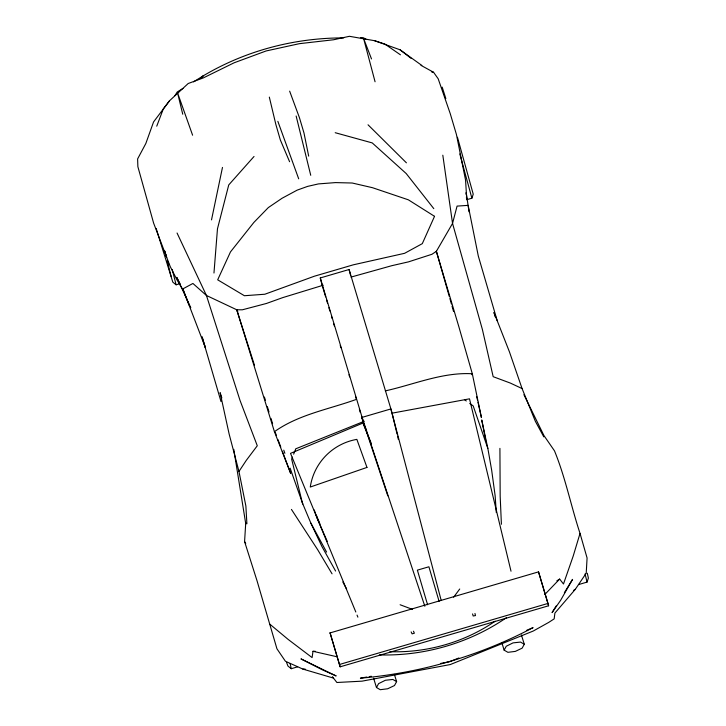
<?xml version="1.0" encoding="UTF-8"?>
<svg xmlns="http://www.w3.org/2000/svg" width="726" height="726" viewBox="0 0 726 726"><rect width="100%" height="100%" fill="white"/><g stroke="black" fill="none" stroke-linecap="round" stroke-linejoin="round"><path stroke-width="1.09" d="M333.143 678.002L302.86 669.082L285.418 661.25L276.942 648.799L257.058 580.864L244.58 541.596L245.742 522.82M213.97 273.021L217.473 228.799L228.744 184.93L254.027 156.48M315.202 651.249L312.997 651.304L312.098 657.593L288.204 639.461L269.89 624.215M211.511 219.896L222.474 167.425M523.9 394.672L543.919 435.518L554.492 450.855C565.409 477.499 571.008 506.076 580.029 533.401L573.222 556.007L563.485 583.994L559.646 579.085L556.869 580.782M467.644 199.441L471.891 198.198L473.234 194.187L457.434 137.241M578.549 584.584L587.044 582.098L588.387 578.087L587.316 573.25M156.743 126.179L163.286 108.954L169.557 100.742L188.188 83.517L203.353 77.891L234.117 62.79L266.124 50.956L299.457 43.66L333.597 39.758L349.442 36.3L374.589 40.71L384.889 44.068L400.443 54.822M292.451 457.126L291.652 459.104L302.325 502.791L310.891 523.183L321.927 546.515L335.584 571.026M293.64 454.158L295.627 449.203M376.467 687.522L378.6 683.629L385.37 680.271L392.839 679.454L396.614 681.632L394.481 685.535L387.675 688.774L380.243 689.7L376.467 687.522L373.591 678.184M504.134 650.142L506.267 646.24L513.037 642.882L520.506 642.074L524.281 644.252L522.148 648.146L515.342 651.394L507.91 652.32L504.134 650.142L501.902 642.873M471.791 374.689L472.308 373.763L458.896 326.872L436.371 251.323L452.543 223.417L457.071 206.102L468.143 205.358L478.289 255.979L497.183 320.629M556.17 605.956L552.069 612.599L560.617 600.329L572.569 579.357L564.374 592.652M174.957 95.641L177.217 91.993L182.961 88.427M246.894 523.782L245.878 506.049L238.963 471.464L246.286 460.375L257.285 445.755L240.025 400.425L206.438 295.473L177.053 233.01M332.381 676.686L336.891 682.494L362.056 681.16L450.292 664.544L533.247 631.03L548.674 622.427L554.165 618.879L554.9 613.071L575.31 589.312L586.227 573.177L587.08 557.985L580.029 533.401M453.65 597.199L459.721 589.004M169.557 100.742L153.558 121.941L145.835 143.494L137.613 158.921L137.876 166.69L153.622 223.136L170.256 266.633L177.144 280.163L182.816 289.556M201.674 77.637L203.071 75.94C245.533 50.693 294.384 37.843 343.697 37.906M201.102 78.172L203.071 75.94L193.497 81.884M544.745 594.558L559.646 579.085M449.294 296.471L436.371 251.323L431.961 254.272L408.511 261.859L391.731 265.707L351.012 277.087M282.36 451.282L290.699 473.479L274.428 431.698C298.577 414.446 328.951 409.328 356.421 399.364M495.105 621.211C464.513 642.283 426.997 652.964 389.907 651.694M573.467 590.456L575.31 589.312M506.403 617.735C469.223 643.163 424.392 656.15 379.389 654.906M220.976 401.505L202.082 336.846L205.404 347.681L182.834 288.903L192.907 283.458L206.438 295.473L236.749 309.775L242.339 309.802L266.496 303.45L282.768 297.606L323.224 285.227M526.795 630.241L533.084 627.618C479.659 655.896 420.59 673.029 360.395 678.184L366.957 677.022M364.298 421.252L295.918 448.741M458.877 657.983L449.494 661.74L440.655 663.428M156.172 228.445L172.815 282.151L176.109 284.801L179.295 283.866M322.09 285.019L320.275 277.949L349.079 269.518L390.906 408.938L441.163 600.311M362.474 419.601L362.092 417.368L390.906 408.938L391.677 411.969M330.076 632.909L538.529 571.87L547.994 603.424L548.602 605.783L340.149 666.822L330.076 632.909L340.149 666.822M286.57 662.457L287.959 666.051L291.262 668.7L297.633 666.831M339.541 664.462L547.994 603.424M385.334 390.878C414.011 384.535 442.506 372.03 472.308 373.763L481.438 417.622L477.98 402.213M369.153 676.632L371.34 676.242M360.659 37.652L362.927 37.616L365.831 39.004M302.86 669.082L305.12 669.063M431.807 72.092L433.558 72.264L438.177 78.762L450.256 113.683L456.427 134.473L465.566 180.166L466.782 199.777M312.997 651.304L336.619 656.667M335.203 132.704L372.229 142.913L406.197 173.541L433.803 208.652M374.589 40.71L400.017 49.776L421.815 65.422M400.117 604.749L412.477 609.386M543.801 436.852L535.352 421.289L522.076 388.564L510.324 383.065L493.172 376.685L482.382 329.459L452.543 223.417L442.815 155.201M420.998 65.367L433.558 72.264M464.576 399.736L466.301 400.979M469.758 403.465L473.207 405.943L487.854 448.468L491.674 470.248L495.141 495.794L496.294 512.565M400.017 49.776L411.215 58.443M368.037 124.799L406.424 162.833M291.444 509.416L317.679 549.709L332.054 573.83M244.58 541.596L245.742 543.393M180.366 284.365L176.727 277.35L190.793 307.697M366.576 430.772L364.053 425.191M274.428 431.698L236.749 309.775L237.792 311.708M310.891 523.183L326.582 552.096M342.817 581.998L346.611 588.977M411.143 631.91L412.096 633.862L414.365 633.199L413.475 631.193M327.245 541.351L317.217 518.428L314.258 509.979M289.592 161.735L280.327 139.918L275.88 124.554L269.319 97.102M371.503 443.94L362.909 423.067L290.509 453.36L355.813 612.009M316.382 515.269L319.812 523.637M357.047 615.094L357.882 617.154M371.512 58.942L363.581 38.442L375.07 81.775M182.834 288.903L189.05 305.002M275.218 432.251L276.406 435.418M277.994 439.647L280.771 447.053M289.647 91.149L299.43 117.666L303.985 132.985L308.686 156.144M298.695 178.832L277.849 121.342M192.599 135.208L177.571 92.91L182.743 114.218M283.766 450.147L284.882 453.323M290.119 468.134L302.824 504.089M522.076 388.564L509.461 351.91L493.961 312.47L495.159 316.781M320.275 277.949L362.092 417.368L424.846 606.264M362.828 420.681L387.784 495.804M221.847 397.975L220.105 392.657L229.126 433.985L238.963 471.464M236.749 309.775L254.436 365.133M442.188 87.129L445.846 98.591M167.86 261.478L168.895 264.709M521.404 634.905L524.281 644.252M394.372 674.363L396.614 681.632M264.418 397.049L265.398 400.253M267.359 406.651L269.001 411.987M270.961 418.385L272.595 423.721M164.611 250.842L166.553 257.213M548.602 605.783L538.529 571.87M322.408 286.098L325.656 296.907M326.627 300.147L327.598 303.395M328.896 307.715L329.867 310.955M331.492 316.364L332.136 318.523M333.76 323.923L334.405 326.092M340.24 345.54L340.893 347.7M348.997 374.725L349.642 376.885M355.477 396.342L356.13 398.501M359.37 409.31L360.341 412.55M361.639 416.878L363.907 424.438L362.092 417.368M472.562 613.924L473.17 615.984L475.494 615.575L474.958 613.461M439.103 601.373L428.903 566.779L417.377 570.146L427.578 604.74M459.812 153.948L471.891 198.198M449.902 298.622L451.418 303.976M452.026 306.118L453.55 311.472M585.074 573.912L587.044 582.098M172.216 269.464L176.109 284.801M167.134 260.879L171.136 276.434M349.079 269.518L350.64 275.571M296.135 115.988L310.737 175.302M511.013 571.217L469.504 398.828L392.04 413.176L397.068 434.039M397.594 436.235L398.383 439.529M476.737 396.714L477.481 400.017M290.119 663.582L291.262 668.7M487.854 448.468L481.737 419.937L485.712 440.373M233.79 449.349L245.778 523.981M469.041 211.82L466.192 192.599L466.31 194.722M436.371 251.323L436.571 253.583M466.437 196.855L466.555 198.978M501.403 524.245L500.178 496.275L499.915 448.369M166.644 257.313A45.629 0.681 73.7 0 1 164.775 251.196M434.529 216.321L422.305 243.646L404.609 253.31L353.317 264.818L314.313 276.234L264.827 294.239L244.408 295.727L217.682 279.819L230.478 251.913L253.873 222.428L268.33 207.582L282.105 198.234L297.179 190.13L307.606 186.391L318.405 183.914L335.512 182.598L352.219 183.016L372.483 187.698L408.366 199.822L434.529 216.321M366.966 467.417L310.283 487.037A56.265 55.339 -34.4 0 1 356.856 439.375L366.966 467.417M335.984 675.87L322.689 669.989L300.954 658.881L335.984 675.87"/></g></svg>
